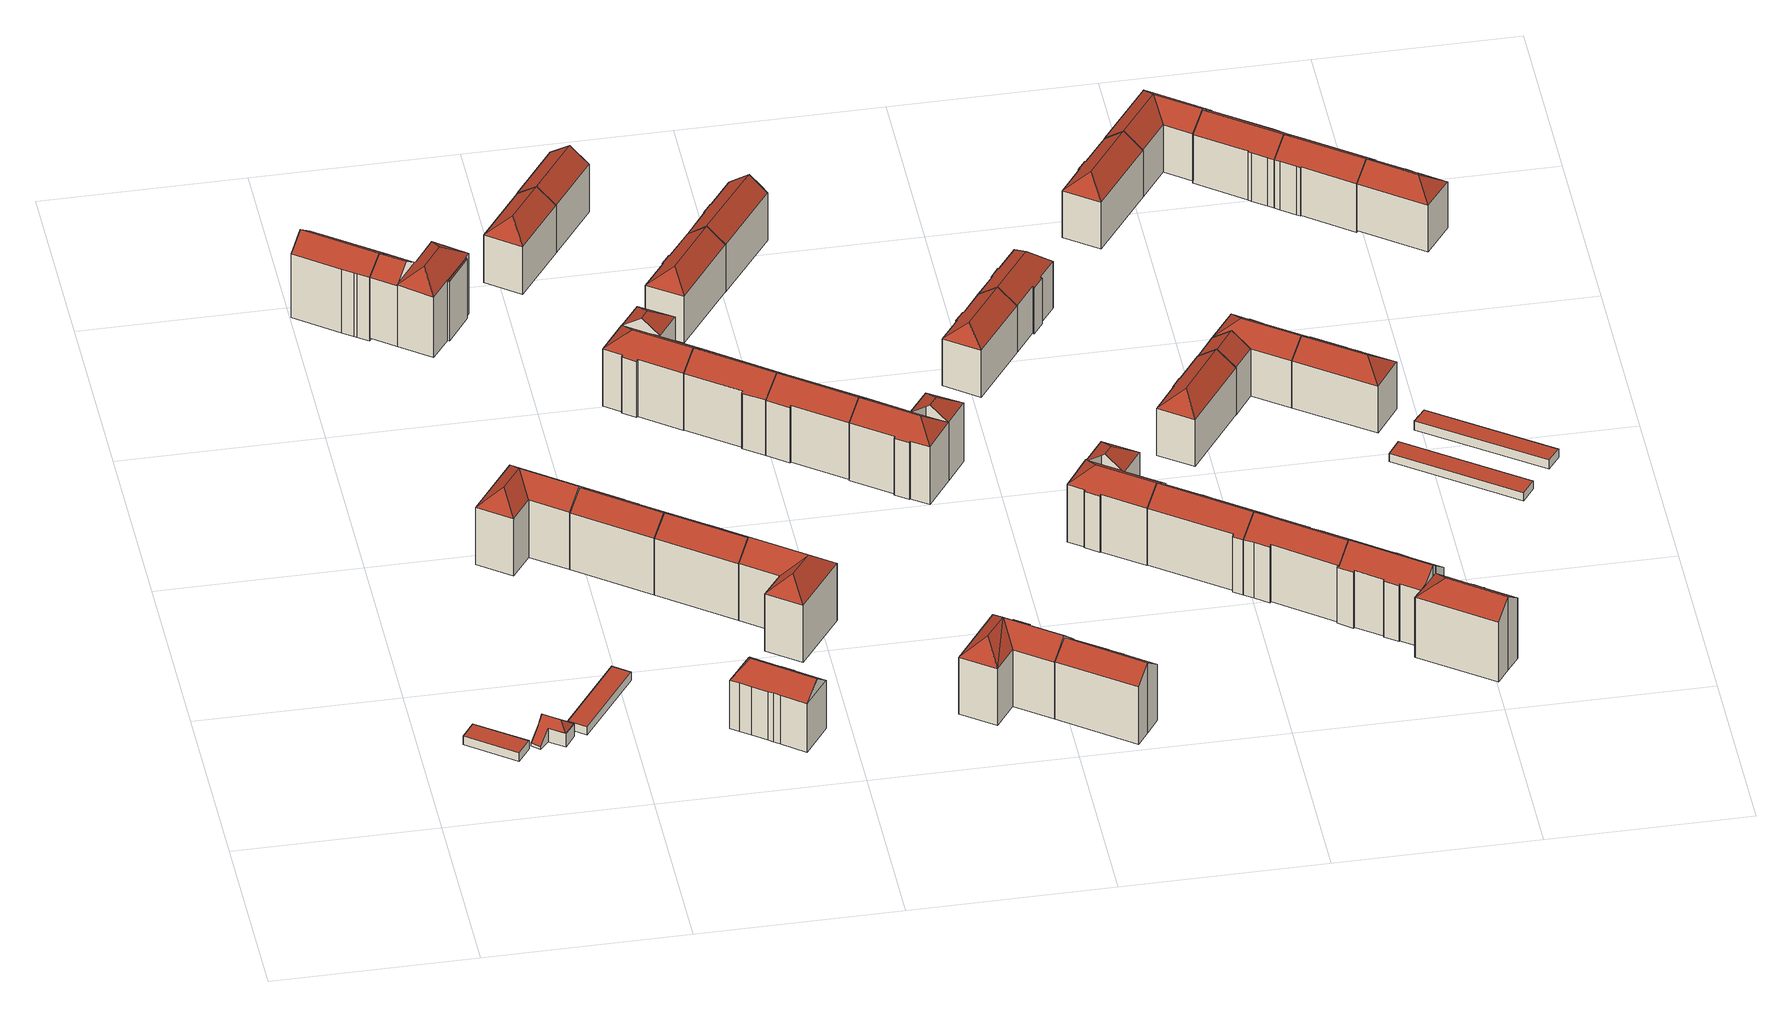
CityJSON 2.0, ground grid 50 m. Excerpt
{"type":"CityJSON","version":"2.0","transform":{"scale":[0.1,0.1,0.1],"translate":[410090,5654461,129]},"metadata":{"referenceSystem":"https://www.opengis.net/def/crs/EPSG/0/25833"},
"CityObjects":{
"building1":{"type":"Building","attributes":{"Dachtyp_tdc":"tdcPolyFlatRoof","Gemeindeschluessel":14612000,"Dachneigung":0,"QualitaetDacherkennung":73,"Geometrietyp2DReferenz":"3000","measuredHeight":2.51,"function":"31001_9998","roofType":"1000"},"geometry":[{"type":"Solid","lod":"2","boundaries":[[[[0,1,2,3]],[[1,4,5,2]],[[4,6,7,5]],[[6,0,3,7]],[[6,4,1,0]],[[3,2,5,7]]]],"semantics":{"surfaces":[{"type":"WallSurface"},{"type":"RoofSurface"},{"type":"GroundSurface"}],"values":[[0,0,0,0,1,2]]}}]},
"building2":{"type":"Building","attributes":{"Dachtyp_tdc":"tdcFreeFormRoof","Gemeindeschluessel":14612000,"Dachneigung":40.94,"QualitaetDacherkennung":50,"Geometrietyp2DReferenz":"3000","measuredHeight":5.82,"function":"31001_9998","roofType":"5000"},"geometry":[{"type":"Solid","lod":"2","boundaries":[[[[8,9,10,11]],[[9,12,13,10]],[[12,14,15,13]],[[14,16,17,15]],[[16,18,19,17]],[[18,20,21,19]],[[20,22,23,21]],[[22,24,25,23]],[[24,26,27,25]],[[26,8,11,27]],[[28,9,29,30]],[[26,24,22,20,31,30,29,8]],[[12,28,30,31,18,16,14]],[[9,8,29]],[[12,9,28]],[[20,18,31]],[[11,10,13,15,17,19,21,23,25,27]]]],"semantics":{"surfaces":[{"type":"WallSurface"},{"type":"RoofSurface"},{"type":"GroundSurface"}],"values":[[0,0,0,0,0,0,0,0,0,0,1,1,1,0,0,0,2]]}}]},
"building3":{"type":"Building","attributes":{"Dachtyp_tdc":"tdcPolyFlatRoof","Gemeindeschluessel":14612000,"Dachneigung":0,"QualitaetDacherkennung":65,"Geometrietyp2DReferenz":"3000","measuredHeight":2.37,"function":"31001_9998","roofType":"1000"},"geometry":[{"type":"Solid","lod":"2","boundaries":[[[[32,33,34,35]],[[33,36,37,34]],[[36,38,39,37]],[[38,32,35,39]],[[38,36,33,32]],[[35,34,37,39]]]],"semantics":{"surfaces":[{"type":"WallSurface"},{"type":"RoofSurface"},{"type":"GroundSurface"}],"values":[[0,0,0,0,1,2]]}}]},
"building4":{"type":"Building","attributes":{"Dachtyp_tdc":"tdcFreeFormRoof","Gemeindeschluessel":14612000,"Dachneigung":40.37,"QualitaetDacherkennung":37,"Geometrietyp2DReferenz":"3000","measuredHeight":20.9,"function":"31001_9998","roofType":"5000"},"geometry":[{"type":"Solid","lod":"2","boundaries":[[[[40,41,42,43]],[[41,44,45,42]],[[44,46,47,45]],[[46,48,49,47]],[[48,50,51,49]],[[50,40,43,51]],[[52,53,54,50,48]],[[52,48,46]],[[54,55,40,50]],[[53,52,46,44]],[[55,54,53,44,41]],[[55,41,40]],[[43,42,45,47,49,51]]]],"semantics":{"surfaces":[{"type":"WallSurface"},{"type":"RoofSurface"},{"type":"GroundSurface"}],"values":[[0,0,0,0,0,0,1,0,1,1,1,1,2]]}}]},
"building5":{"type":"Building","attributes":{"Dachtyp_tdc":"tdcGableRoof","Gemeindeschluessel":14612000,"Dachneigung":37.63,"QualitaetDacherkennung":67,"Geometrietyp2DReferenz":"3000","measuredHeight":22.29,"function":"31001_9998","roofType":"3100"},"geometry":[{"type":"Solid","lod":"2","boundaries":[[[[56,57,58,59]],[[57,60,61,58]],[[60,62,63,61]],[[62,64,65,63]],[[64,66,67,65]],[[66,68,69,67]],[[68,70,71,69]],[[70,72,73,71]],[[72,56,59,73]],[[68,66,64,62]],[[62,60,57,56,72,70,68]],[[59,58,61,63,65,67,69,71,73]]]],"semantics":{"surfaces":[{"type":"WallSurface"},{"type":"RoofSurface"},{"type":"GroundSurface"}],"values":[[0,0,0,0,0,0,0,0,0,1,1,2]]}}]},
"building6":{"type":"Building","attributes":{"Dachtyp_tdc":"tdcGableRoof","Gemeindeschluessel":14612000,"Dachneigung":37.87,"QualitaetDacherkennung":67,"Geometrietyp2DReferenz":"3000","measuredHeight":20.42,"function":"31001_9998","roofType":"3100"},"geometry":[{"type":"Solid","lod":"2","boundaries":[[[[74,75,76,77]],[[75,78,79,76]],[[78,80,81,79]],[[80,82,83,81]],[[82,84,85,83]],[[84,86,49,85]],[[86,87,88,49]],[[87,46,47,88]],[[46,89,90,47]],[[89,74,77,90]],[[87,86,84,82]],[[82,80,78,75,74,89,46,87]],[[77,76,79,81,83,85,49,88,47,90]]]],"semantics":{"surfaces":[{"type":"WallSurface"},{"type":"RoofSurface"},{"type":"GroundSurface"}],"values":[[0,0,0,0,0,0,0,0,0,0,1,1,2]]}}]},
"building7":{"type":"Building","attributes":{"Gemeindeschluessel":14612000,"Geometrietyp2DReferenz":"3000","function":"31001_9998","roofType":"9999"},"children":["building7-1","building7-2","building7-3"]},
"building7-1":{"type":"BuildingPart","attributes":{"Dachtyp_tdc":"tdcFreeFormRoof","Dachneigung":58.18,"QualitaetDacherkennung":22,"Geometrietyp2DReferenz":"3000","measuredHeight":17.75,"roofType":"5000"},"parents":["building7"],"geometry":[{"type":"MultiSurface","lod":"2","boundaries":[[[91,92,93,94]],[[92,95,96,93]],[[95,97,98,96]],[[99,97,95]],[[100,99,95,92]],[[100,92,91]],[[99,100,91,97]],[[94,93,96,98]]],"semantics":{"surfaces":[{"type":"WallSurface"},{"type":"RoofSurface"},{"type":"GroundSurface"}],"values":[0,0,0,1,1,1,1,2]}}]},
"building7-2":{"type":"BuildingPart","attributes":{"Dachtyp_tdc":"tdcGableRoof","Dachneigung":37.71,"QualitaetDacherkennung":64,"Geometrietyp2DReferenz":"3000","measuredHeight":21.42,"roofType":"3100"},"parents":["building7"],"geometry":[{"type":"MultiSurface","lod":"2","boundaries":[[[66,101,102,103]],[[104,70,105,106]],[[70,66,103,105]],[[66,70,68]],[[101,66,68,107,108]],[[70,104,109,107,68]],[[103,102,106,105]]],"semantics":{"surfaces":[{"type":"WallSurface"},{"type":"RoofSurface"},{"type":"GroundSurface"}],"values":[0,0,0,0,1,1,2]}}]},
"building7-3":{"type":"BuildingPart","attributes":{"Dachtyp_tdc":"tdcHipRoof","Dachneigung":37.71,"QualitaetDacherkennung":61,"Geometrietyp2DReferenz":"3000","measuredHeight":21.44,"roofType":"3200"},"parents":["building7"],"geometry":[{"type":"MultiSurface","lod":"2","boundaries":[[[110,111,94,112]],[[111,91,94]],[[113,114,115,98,97]],[[114,116,104,106,115]],[[117,118,119,102,101]],[[118,110,112,119]],[[116,114,120]],[[110,118,121]],[[114,113,111,110,121,120]],[[118,117,108,109,116,120,121]],[[112,94,98,115,106,102,119]]],"semantics":{"surfaces":[{"type":"WallSurface"},{"type":"RoofSurface"},{"type":"GroundSurface"}],"values":[0,0,0,0,0,0,1,1,1,1,2]}}]},
"building8":{"type":"Building","attributes":{"Dachtyp_tdc":"tdcFreeFormRoof","Gemeindeschluessel":14612000,"Dachneigung":38.05,"QualitaetDacherkennung":82,"Geometrietyp2DReferenz":"3000","measuredHeight":18,"function":"31001_9998","roofType":"5000"},"geometry":[{"type":"Solid","lod":"2","boundaries":[[[[122,123,124,125]],[[123,126,127,124]],[[126,128,129,127]],[[128,130,131,129]],[[130,132,133,131]],[[132,134,135,133]],[[134,136,137,135]],[[136,138,139,137]],[[138,140,141,139]],[[140,142,143,141]],[[142,144,145,143]],[[144,146,147,145]],[[146,122,125,147]],[[148,149,136,150]],[[123,122,151,148,150,134,132,130,128,126]],[[151,146,144,142,140,138,149,148]],[[138,136,149]],[[136,134,150]],[[122,146,151]],[[125,124,127,129,131,133,135,137,139,141,143,145,147]]]],"semantics":{"surfaces":[{"type":"WallSurface"},{"type":"RoofSurface"},{"type":"GroundSurface"}],"values":[[0,0,0,0,0,0,0,0,0,0,0,0,0,1,1,1,0,0,0,2]]}}]},
"building9":{"type":"Building","attributes":{"Dachtyp_tdc":"tdcGableRoof","Gemeindeschluessel":14612000,"Dachneigung":37.83,"QualitaetDacherkennung":66,"Geometrietyp2DReferenz":"3000","measuredHeight":20.47,"function":"31001_9998","roofType":"3100"},"geometry":[{"type":"Solid","lod":"2","boundaries":[[[[152,80,81,153]],[[80,154,155,81]],[[154,156,157,155]],[[156,158,159,157]],[[158,160,161,159]],[[160,162,163,161]],[[162,164,165,163]],[[164,166,167,165]],[[166,84,85,167]],[[84,152,153,85]],[[164,162,160,158,156,154,80,152]],[[152,84,166,164]],[[153,81,155,157,159,161,163,165,167,85]]]],"semantics":{"surfaces":[{"type":"WallSurface"},{"type":"RoofSurface"},{"type":"GroundSurface"}],"values":[[0,0,0,0,0,0,0,0,0,0,1,1,2]]}}]},
"building10":{"type":"Building","attributes":{"Dachtyp_tdc":"tdcFreeFormRoof","Gemeindeschluessel":14612000,"Dachneigung":40.35,"QualitaetDacherkennung":37,"Geometrietyp2DReferenz":"3000","measuredHeight":20.98,"function":"31001_9998","roofType":"5000"},"geometry":[{"type":"Solid","lod":"2","boundaries":[[[[168,169,170,171]],[[169,172,167,170]],[[172,162,163,167]],[[162,173,174,163]],[[173,175,176,174]],[[175,168,171,176]],[[177,178,179,175,173]],[[180,177,173,162]],[[180,162,172]],[[178,177,180,172,169]],[[179,178,169,168]],[[179,168,175]],[[171,170,167,163,174,176]]]],"semantics":{"surfaces":[{"type":"WallSurface"},{"type":"RoofSurface"},{"type":"GroundSurface"}],"values":[[0,0,0,0,0,0,1,1,0,1,1,1,2]]}}]},
"building11":{"type":"Building","attributes":{"Dachtyp_tdc":"tdcHipAndGableRoof","Gemeindeschluessel":14612000,"Dachneigung":36.83,"QualitaetDacherkennung":81,"Geometrietyp2DReferenz":"3000","measuredHeight":17.67,"function":"31001_9998","roofType":"5000"},"geometry":[{"type":"Solid","lod":"2","boundaries":[[[[181,182,183,184]],[[182,185,186,183]],[[185,187,188,186]],[[187,181,184,188]],[[185,182,189]],[[181,187,190]],[[182,181,190,189]],[[187,185,189,190]],[[184,183,186,188]]]],"semantics":{"surfaces":[{"type":"WallSurface"},{"type":"RoofSurface"},{"type":"GroundSurface"}],"values":[[0,0,0,0,1,0,1,1,2]]}}]},
"building12":{"type":"Building","attributes":{"Gemeindeschluessel":14612000,"Geometrietyp2DReferenz":"3000","function":"31001_9998","roofType":"9999"},"children":["building12-1","building12-2"]},
"building12-1":{"type":"BuildingPart","attributes":{"Dachtyp_tdc":"tdcHipAndGableRoof","Dachneigung":36.81,"QualitaetDacherkennung":64,"Geometrietyp2DReferenz":"3000","measuredHeight":20.54,"roofType":"5000"},"parents":["building12"],"geometry":[{"type":"MultiSurface","lod":"2","boundaries":[[[191,192,193,194]],[[192,195,196,193]],[[195,197,198,199,196]],[[195,192,200]],[[191,201,197,202]],[[192,191,202,200]],[[197,195,200,202]],[[194,193,196,199]]],"semantics":{"surfaces":[{"type":"WallSurface"},{"type":"RoofSurface"},{"type":"GroundSurface"}],"values":[0,0,0,1,0,1,1,2]}}]},
"building12-2":{"type":"BuildingPart","attributes":{"Dachtyp_tdc":"tdcHipAndGableRoof","Dachneigung":37.58,"QualitaetDacherkennung":65,"Geometrietyp2DReferenz":"3000","measuredHeight":20.61,"roofType":"5000"},"parents":["building12"],"geometry":[{"type":"MultiSurface","lod":"2","boundaries":[[[203,204,205,206]],[[204,207,208,205]],[[207,209,210,208]],[[209,211,212,210]],[[211,213,214,212]],[[213,215,216,214]],[[215,217,191,194,216]],[[198,218,219,199]],[[218,203,206,219]],[[217,215,220]],[[215,213,211,209,207,204,203,220]],[[203,218,198,201,217,220]],[[206,205,208,210,212,214,216,194,199,219]]],"semantics":{"surfaces":[{"type":"WallSurface"},{"type":"RoofSurface"},{"type":"GroundSurface"}],"values":[0,0,0,0,0,0,0,0,0,1,1,1,2]}}]},
"building13":{"type":"Building","attributes":{"Dachtyp_tdc":"tdcGableRoof","Gemeindeschluessel":14612000,"Dachneigung":37.14,"QualitaetDacherkennung":86,"Geometrietyp2DReferenz":"3000","measuredHeight":17.7,"function":"31001_9998","roofType":"3100"},"geometry":[{"type":"Solid","lod":"2","boundaries":[[[[221,222,223,188]],[[222,224,225,223]],[[224,181,184,225]],[[181,221,188,184]],[[224,222,226]],[[221,181,190]],[[222,221,190,226]],[[181,224,226,190]],[[188,223,225,184]]]],"semantics":{"surfaces":[{"type":"WallSurface"},{"type":"RoofSurface"},{"type":"GroundSurface"}],"values":[[0,0,0,0,0,0,1,1,2]]}}]},
"building14":{"type":"Building","attributes":{"Dachtyp_tdc":"tdcGableRoof","Gemeindeschluessel":14612000,"Dachneigung":37.55,"QualitaetDacherkennung":70,"Geometrietyp2DReferenz":"3000","measuredHeight":20.41,"function":"31001_9998","roofType":"3100"},"geometry":[{"type":"Solid","lod":"2","boundaries":[[[[227,228,218,229]],[[229,204,230,231,232,233,227]],[[234,235,236,237,238,239,240,241,242]],[[231,230,235,234]],[[230,204,236,235]],[[204,229,237,236]],[[229,218,238,237]],[[218,228,239,238]],[[228,227,240,239]],[[227,233,241,240]],[[233,232,242,241]],[[232,231,234,242]]]],"semantics":{"surfaces":[{"type":"RoofSurface"},{"type":"GroundSurface"},{"type":"WallSurface"}],"values":[[0,0,1,2,2,2,2,2,2,2,2,2]]}}]},
"building15":{"type":"Building","attributes":{"Dachtyp_tdc":"tdcHipAndGableRoof","Gemeindeschluessel":14612000,"Dachneigung":37.38,"QualitaetDacherkennung":82,"Geometrietyp2DReferenz":"3000","measuredHeight":17.36,"function":"31001_9998","roofType":"5000"},"geometry":[{"type":"Solid","lod":"2","boundaries":[[[[243,244,245,246]],[[244,247,248,245]],[[247,249,250,248]],[[249,251,252,250]],[[251,253,254,252]],[[253,255,256,254]],[[255,257,258,256]],[[257,259,260,258]],[[259,243,246,260]],[[255,253,261]],[[253,251,249,261]],[[249,247,244,243,259,257,255,261]],[[246,245,248,250,252,254,256,258,260]]]],"semantics":{"surfaces":[{"type":"WallSurface"},{"type":"RoofSurface"},{"type":"GroundSurface"}],"values":[[0,0,0,0,0,0,0,0,0,1,1,1,2]]}}]},
"building16":{"type":"Building","attributes":{"Dachtyp_tdc":"tdcFreeFormRoof","Gemeindeschluessel":14612000,"Dachneigung":41.15,"QualitaetDacherkennung":49,"Geometrietyp2DReferenz":"3000","measuredHeight":20.94,"function":"31001_9998","roofType":"5000"},"geometry":[{"type":"Solid","lod":"2","boundaries":[[[[262,263,264,265]],[[263,266,267,264]],[[266,268,269,267]],[[268,270,271,269]],[[270,272,273,271]],[[272,274,275,273]],[[274,276,277,275]],[[276,278,279,277]],[[278,280,281,279]],[[280,262,265,281]],[[282,280,278]],[[283,278,276]],[[278,283,282]],[[284,283,276,274]],[[284,274,272]],[[285,283,284,272,270]],[[286,287,288,285,270,268]],[[286,268,266]],[[287,286,266,263]],[[288,287,263,262]],[[282,283,285,288,262,280]],[[265,264,267,269,271,273,275,277,279,281]]]],"semantics":{"surfaces":[{"type":"WallSurface"},{"type":"RoofSurface"},{"type":"GroundSurface"}],"values":[[0,0,0,0,0,0,0,0,0,0,1,1,1,1,0,1,1,1,1,1,1,2]]}}]},
"building17":{"type":"Building","attributes":{"Dachtyp_tdc":"tdcGableRoof","Gemeindeschluessel":14612000,"Dachneigung":37.67,"QualitaetDacherkennung":70,"Geometrietyp2DReferenz":"3000","measuredHeight":20.42,"function":"31001_9998","roofType":"3100"},"geometry":[{"type":"Solid","lod":"2","boundaries":[[[[289,290,242,291]],[[290,233,241,242]],[[233,227,240,241]],[[227,228,239,240]],[[228,292,293,239]],[[292,294,295,293]],[[294,296,297,295]],[[296,298,299,297]],[[298,289,291,299]],[[294,292,228,227]],[[227,233,290,289,298,296,294]],[[291,242,241,240,239,293,295,297,299]]]],"semantics":{"surfaces":[{"type":"WallSurface"},{"type":"RoofSurface"},{"type":"GroundSurface"}],"values":[[0,0,0,0,0,0,0,0,0,1,1,2]]}}]},
"building18":{"type":"Building","attributes":{"Dachtyp_tdc":"tdcGableRoof","Gemeindeschluessel":14612000,"Dachneigung":37.91,"QualitaetDacherkennung":81,"Geometrietyp2DReferenz":"3000","measuredHeight":20.48,"function":"31001_9998","roofType":"3100"},"geometry":[{"type":"Solid","lod":"2","boundaries":[[[[300,301,273,302]],[[301,303,304,273]],[[303,305,306,304]],[[305,307,308,306]],[[307,309,310,308]],[[309,311,312,310]],[[311,313,314,312]],[[313,315,316,314]],[[315,317,275,316]],[[317,300,302,275]],[[313,311,309,307,305,303,301,300]],[[300,317,315,313]],[[302,273,304,306,308,310,312,314,316,275]]]],"semantics":{"surfaces":[{"type":"WallSurface"},{"type":"RoofSurface"},{"type":"GroundSurface"}],"values":[[0,0,0,0,0,0,0,0,0,0,1,1,2]]}}]},
"building19":{"type":"Building","attributes":{"Gemeindeschluessel":14612000,"Geometrietyp2DReferenz":"3000","function":"31001_9998","roofType":"9999"},"children":["building19-1","building19-2"]},
"building19-1":{"type":"BuildingPart","attributes":{"Dachtyp_tdc":"tdcHipAndGableRoof","Dachneigung":37.57,"QualitaetDacherkennung":67,"Geometrietyp2DReferenz":"3000","measuredHeight":20.62,"roofType":"5000"},"parents":["building19"],"geometry":[{"type":"MultiSurface","lod":"2","boundaries":[[[318,319,320,321]],[[319,296,322,320]],[[296,294,323,322]],[[294,292,324,323]],[[292,325,326,327,324]],[[328,329,330,331]],[[329,332,333,330]],[[332,334,335,333]],[[334,318,321,335]],[[329,328,336]],[[328,337,338,325,292,294,336]],[[294,296,319,318,334,332,329,336]],[[321,320,322,323,324,327,331,330,333,335]]],"semantics":{"surfaces":[{"type":"WallSurface"},{"type":"RoofSurface"},{"type":"GroundSurface"}],"values":[0,0,0,0,0,0,0,0,0,1,1,1,2]}}]},
"building19-2":{"type":"BuildingPart","attributes":{"Dachtyp_tdc":"tdcHipAndGableRoof","Dachneigung":37.26,"QualitaetDacherkennung":61,"Geometrietyp2DReferenz":"3000","measuredHeight":20.54,"roofType":"5000"},"parents":["building19"],"geometry":[{"type":"MultiSurface","lod":"2","boundaries":[[[326,339,340,327]],[[339,341,342,340]],[[341,343,328,331,342]],[[339,326,338,344,345]],[[343,341,345,344]],[[327,340,342,331]],[[341,339,345]]],"semantics":{"surfaces":[{"type":"WallSurface"},{"type":"RoofSurface"},{"type":"GroundSurface"}],"values":[0,0,0,1,1,2,1]}}]},
"building20":{"type":"Building","attributes":{"Dachtyp_tdc":"tdcGableRoof","Gemeindeschluessel":14612000,"Dachneigung":37.75,"QualitaetDacherkennung":85,"Geometrietyp2DReferenz":"3000","measuredHeight":17.6,"function":"31001_9998","roofType":"3100"},"geometry":[{"type":"Solid","lod":"2","boundaries":[[[[346,347,348,349]],[[347,350,351,348]],[[350,352,353,351]],[[352,354,355,353]],[[354,356,357,355]],[[356,358,359,357]],[[358,360,361,359]],[[360,362,363,361]],[[362,364,365,363]],[[364,247,366,365]],[[247,367,368,366]],[[367,346,349,368]],[[364,362,360,358,356]],[[356,354,352,350,347,346,367,247,364]],[[349,348,351,353,355,357,359,361,363,365,366,368]]]],"semantics":{"surfaces":[{"type":"WallSurface"},{"type":"RoofSurface"},{"type":"GroundSurface"}],"values":[[0,0,0,0,0,0,0,0,0,0,0,0,1,1,2]]}}]},
"building21":{"type":"Building","attributes":{"Gemeindeschluessel":14612000,"Geometrietyp2DReferenz":"3000","function":"31001_9998","roofType":"9999"},"children":["building21-1","building21-2"]},
"building21-1":{"type":"BuildingPart","attributes":{"Dachtyp_tdc":"tdcHipAndGableRoof","Dachneigung":36.98,"QualitaetDacherkennung":64,"Geometrietyp2DReferenz":"3000","measuredHeight":20.52,"roofType":"5000"},"parents":["building21"],"geometry":[{"type":"MultiSurface","lod":"2","boundaries":[[[369,370,371,372]],[[370,373,374,371]],[[373,375,376,374]],[[373,370,377]],[[370,369,378,379,377]],[[375,373,377,379,380]],[[372,371,374,376]]],"semantics":{"surfaces":[{"type":"WallSurface"},{"type":"RoofSurface"},{"type":"GroundSurface"}],"values":[0,0,0,1,1,1,2]}}]},
"building21-2":{"type":"BuildingPart","attributes":{"Dachtyp_tdc":"tdcHipAndGableRoof","Dachneigung":37.46,"QualitaetDacherkennung":65,"Geometrietyp2DReferenz":"3000","measuredHeight":20.56,"roofType":"5000"},"parents":["building21"],"geometry":[{"type":"MultiSurface","lod":"2","boundaries":[[[381,382,383,384]],[[382,385,386,383]],[[385,387,388,386]],[[387,389,390,388]],[[389,391,392,390]],[[393,394,395,376,375]],[[391,396,397,392]],[[396,398,369,372,397]],[[394,381,384,395]],[[398,396,399]],[[396,391,389,387,385,382,381,399]],[[381,394,393,380,378,398,399]],[[384,383,386,388,390,392,397,372,376,395]]],"semantics":{"surfaces":[{"type":"WallSurface"},{"type":"RoofSurface"},{"type":"GroundSurface"}],"values":[0,0,0,0,0,0,0,0,0,1,1,1,2]}}]},
"building22":{"type":"Building","attributes":{"Dachtyp_tdc":"tdcHipAndGableRoof","Gemeindeschluessel":14612000,"Dachneigung":37.57,"QualitaetDacherkennung":80,"Geometrietyp2DReferenz":"3000","measuredHeight":17.49,"function":"31001_9998","roofType":"5000"},"geometry":[{"type":"Solid","lod":"2","boundaries":[[[[400,401,402,403]],[[401,404,405,402]],[[404,406,407,405]],[[406,408,409,407]],[[408,410,411,409]],[[410,412,413,411]],[[412,414,415,413]],[[414,416,417,415]],[[416,418,419,417]],[[418,400,403,419]],[[414,412,420]],[[412,410,408,406,420]],[[406,404,401,400,418,416,414,420]],[[403,402,405,407,409,411,413,415,417,419]]]],"semantics":{"surfaces":[{"type":"WallSurface"},{"type":"RoofSurface"},{"type":"GroundSurface"}],"values":[[0,0,0,0,0,0,0,0,0,0,1,1,1,2]]}}]},
"building23":{"type":"Building","attributes":{"Dachtyp_tdc":"tdcGableRoof","Gemeindeschluessel":14612000,"Dachneigung":37.75,"QualitaetDacherkennung":70,"Geometrietyp2DReferenz":"3000","measuredHeight":20.46,"function":"31001_9998","roofType":"3100"},"geometry":[{"type":"Solid","lod":"2","boundaries":[[[[421,382,422,423]],[[382,381,424,422]],[[381,425,426,424]],[[425,427,428,426]],[[427,429,430,428]],[[429,431,432,430]],[[431,433,434,432]],[[433,435,436,434]],[[435,437,438,436]],[[437,439,440,438]],[[439,441,442,440]],[[441,443,444,442]],[[443,421,423,444]],[[439,437,435,433,431,429,427,425,381]],[[381,382,421,443,441,439]],[[423,422,424,426,428,430,432,434,436,438,440,442,444]]]],"semantics":{"surfaces":[{"type":"WallSurface"},{"type":"RoofSurface"},{"type":"GroundSurface"}],"values":[[0,0,0,0,0,0,0,0,0,0,0,0,0,1,1,2]]}}]},
"building24":{"type":"Building","attributes":{"Dachtyp_tdc":"tdcHipAndGableRoof","Gemeindeschluessel":14612000,"Dachneigung":37.31,"QualitaetDacherkennung":77,"Geometrietyp2DReferenz":"3000","measuredHeight":17.5,"function":"31001_9998","roofType":"5000"},"geometry":[{"type":"Solid","lod":"2","boundaries":[[[[445,446,447,448]],[[446,410,411,447]],[[410,408,409,411]],[[408,406,407,409]],[[406,404,405,407]],[[404,449,450,405]],[[449,451,452,450]],[[451,453,454,452]],[[453,455,456,454]],[[455,457,458,456]],[[457,459,460,458]],[[459,461,462,460]],[[461,463,464,462]],[[463,445,448,464]],[[459,457,465]],[[457,455,453,451,449,404,406,465]],[[406,408,410,446,445,463,461,459,465]],[[448,447,411,409,407,405,450,452,454,456,458,460,462,464]]]],"semantics":{"surfaces":[{"type":"WallSurface"},{"type":"RoofSurface"},{"type":"GroundSurface"}],"values":[[0,0,0,0,0,0,0,0,0,0,0,0,0,0,1,1,1,2]]}}]},
"building25":{"type":"Building","attributes":{"Dachtyp_tdc":"tdcGableRoof","Gemeindeschluessel":14612000,"Dachneigung":37.88,"QualitaetDacherkennung":78,"Geometrietyp2DReferenz":"3000","measuredHeight":20.46,"function":"31001_9998","roofType":"3100"},"geometry":[{"type":"Solid","lod":"2","boundaries":[[[[466,467,468,469]],[[467,470,471,468]],[[470,472,473,471]],[[472,474,475,473]],[[474,476,477,475]],[[476,478,479,477]],[[478,480,481,479]],[[480,482,483,481]],[[482,484,485,483]],[[484,486,487,485]],[[486,441,442,487]],[[441,439,440,442]],[[439,437,438,440]],[[437,488,489,438]],[[488,466,469,489]],[[439,441,486,484,482,480,478,476]],[[476,474,472,470,467,466,488,437,439]],[[469,468,471,473,475,477,479,481,483,485,487,442,440,438,489]]]],"semantics":{"surfaces":[{"type":"WallSurface"},{"type":"RoofSurface"},{"type":"GroundSurface"}],"values":[[0,0,0,0,0,0,0,0,0,0,0,0,0,0,0,1,1,2]]}}]},
"building26":{"type":"Building","attributes":{"Dachtyp_tdc":"tdcHipAndGableRoof","Gemeindeschluessel":14612000,"Dachneigung":37.26,"QualitaetDacherkennung":82,"Geometrietyp2DReferenz":"3000","measuredHeight":17.44,"function":"31001_9998","roofType":"5000"},"geometry":[{"type":"Solid","lod":"2","boundaries":[[[[490,491,492,493]],[[491,494,495,492]],[[494,496,497,495]],[[496,498,499,497]],[[498,500,501,499]],[[500,502,503,501]],[[502,504,505,503]],[[504,506,507,505]],[[506,490,493,507]],[[502,500,508]],[[500,498,496,508]],[[496,494,491,490,506,504,502,508]],[[493,492,495,497,499,501,503,505,507]]]],"semantics":{"surfaces":[{"type":"WallSurface"},{"type":"RoofSurface"},{"type":"GroundSurface"}],"values":[[0,0,0,0,0,0,0,0,0,1,1,1,2]]}}]},
"building27":{"type":"Building","attributes":{"Dachtyp_tdc":"tdcGableRoof","Gemeindeschluessel":14612000,"Dachneigung":38.01,"QualitaetDacherkennung":74,"Geometrietyp2DReferenz":"3000","measuredHeight":20.56,"function":"31001_9998","roofType":"3100"},"geometry":[{"type":"Solid","lod":"2","boundaries":[[[[509,510,511,512]],[[510,513,514,511]],[[513,515,516,514]],[[515,517,518,516]],[[510,509,519,520,521,522,523,524,525,526,527,528,474,529]],[[529,478,480,530,531,532,533,534,535,517,515,513,510]],[[518,536,537,538,539,540,541,542,543,544,545,546,547,548,549,550,551,552,553,554,555,512,511,514,516]],[[520,519,555,554]],[[519,509,512,555]],[[517,535,536,518]],[[535,534,537,536]],[[534,533,538,537]],[[533,532,539,538]],[[532,531,540,539]],[[531,530,541,540]],[[530,480,542,541]],[[480,478,543,542]],[[478,529,544,543]],[[529,474,545,544]],[[474,528,546,545]],[[528,527,547,546]],[[527,526,548,547]],[[526,525,549,548]],[[525,524,550,549]],[[524,523,551,550]],[[523,522,552,551]],[[522,521,553,552]],[[521,520,554,553]]]],"semantics":{"surfaces":[{"type":"WallSurface"},{"type":"RoofSurface"},{"type":"GroundSurface"}],"values":[[0,0,0,0,1,1,2,0,0,0,0,0,0,0,0,0,0,0,0,0,0,0,0,0,0,0,0,0]]}}]},
"building28":{"type":"Building","attributes":{"Dachtyp_tdc":"tdcHipAndGableRoof","Gemeindeschluessel":14612000,"Dachneigung":37.75,"QualitaetDacherkennung":78,"Geometrietyp2DReferenz":"3000","measuredHeight":21.45,"function":"31001_9998","roofType":"5000"},"geometry":[{"type":"Solid","lod":"2","boundaries":[[[[556,557,558,559]],[[557,560,561,558]],[[560,562,563,561]],[[562,564,565,563]],[[564,566,567,565]],[[566,568,569,567]],[[568,570,571,569]],[[570,572,573,571]],[[572,574,575,573]],[[574,576,577,575]],[[576,578,579,577]],[[578,580,581,579]],[[580,582,583,581]],[[582,584,585,583]],[[584,586,587,585]],[[586,588,589,587]],[[588,556,559,589]],[[584,582,580,578,576,590]],[[576,574,572,590]],[[572,570,568,566,564,562,560,557,556,588,586,584,590]],[[559,558,561,563,565,567,569,571,573,575,577,579,581,583,585,587,589]]]],"semantics":{"surfaces":[{"type":"WallSurface"},{"type":"RoofSurface"},{"type":"GroundSurface"}],"values":[[0,0,0,0,0,0,0,0,0,0,0,0,0,0,0,0,0,1,1,1,2]]}}]},
"building29":{"type":"Building","attributes":{"Dachtyp_tdc":"tdcHipAndGableRoof","Gemeindeschluessel":14612000,"Dachneigung":38.06,"QualitaetDacherkennung":81,"Geometrietyp2DReferenz":"3000","measuredHeight":17.48,"function":"31001_9998","roofType":"5000"},"geometry":[{"type":"Solid","lod":"2","boundaries":[[[[591,592,593,594]],[[592,595,596,593]],[[595,597,598,596]],[[597,599,600,598]],[[599,601,602,600]],[[601,603,604,602]],[[603,605,606,604]],[[605,607,608,606]],[[607,591,594,608]],[[603,601,609]],[[601,599,597,609]],[[597,595,592,591,607,605,603,609]],[[594,593,596,598,600,602,604,606,608]]]],"semantics":{"surfaces":[{"type":"WallSurface"},{"type":"RoofSurface"},{"type":"GroundSurface"}],"values":[[0,0,0,0,0,0,0,0,0,1,1,1,2]]}}]},
"building30":{"type":"Building","attributes":{"Gemeindeschluessel":14612000,"Geometrietyp2DReferenz":"3000","function":"31001_9998","roofType":"9999"},"children":["building30-1","building30-2"]},
"building30-1":{"type":"BuildingPart","attributes":{"Dachtyp_tdc":"tdcHipAndGableRoof","Dachneigung":37.56,"QualitaetDacherkennung":65,"Geometrietyp2DReferenz":"3000","measuredHeight":17.47,"roofType":"5000"},"parents":["building30"],"geometry":[{"type":"MultiSurface","lod":"2","boundaries":[[[610,611,612,613]],[[611,614,615,612]],[[614,616,617,615]],[[616,618,619,617]],[[618,620,621,619]],[[622,623,624,625]],[[623,626,627,624]],[[626,628,629,627]],[[628,610,613,629]],[[623,622,630]],[[622,620,618,616,630]],[[616,614,611,610,628,626,623,630]],[[613,612,615,617,619,621,625,624,627,629]]],"semantics":{"surfaces":[{"type":"WallSurface"},{"type":"RoofSurface"},{"type":"GroundSurface"}],"values":[0,0,0,0,0,0,0,0,0,1,1,1,2]}}]},
"building30-2":{"type":"BuildingPart","attributes":{"Dachtyp_tdc":"tdcGableRoof","Dachneigung":37.13,"QualitaetDacherkennung":80,"Geometrietyp2DReferenz":"3000","measuredHeight":17.5,"roofType":"3100"},"parents":["building30"],"geometry":[{"type":"MultiSurface","lod":"2","boundaries":[[[631,632,633,621,620]],[[632,634,635,633]],[[634,622,625,635]],[[634,632,636]],[[631,622,637]],[[632,631,637,636]],[[622,634,636,637]],[[621,633,635,625]]],"semantics":{"surfaces":[{"type":"WallSurface"},{"type":"RoofSurface"},{"type":"GroundSurface"}],"values":[0,0,0,0,0,1,1,2]}}]},
"building31":{"type":"Building","attributes":{"Dachtyp_tdc":"tdcHipAndGableRoof","Gemeindeschluessel":14612000,"Dachneigung":37.69,"QualitaetDacherkennung":73,"Geometrietyp2DReferenz":"3000","measuredHeight":17.57,"function":"31001_9998","roofType":"5000"},"geometry":[{"type":"Solid","lod":"2","boundaries":[[[[638,639,640,615]],[[639,641,642,640]],[[641,643,644,642]],[[643,645,646,644]],[[645,647,648,646]],[[647,649,650,648]],[[649,618,619,650]],[[618,651,617,619]],[[651,638,615,617]],[[649,647,652]],[[647,645,643,641,639,638,651,652]],[[651,618,649,652]],[[615,640,642,644,646,648,650,619,617]]]],"semantics":{"surfaces":[{"type":"WallSurface"},{"type":"RoofSurface"},{"type":"GroundSurface"}],"values":[[0,0,0,0,0,0,0,0,0,1,1,1,2]]}}]},
"building32":{"type":"Building","attributes":{"Dachtyp_tdc":"tdcFreeFormRoof","Gemeindeschluessel":14612000,"Dachneigung":37.09,"QualitaetDacherkennung":79,"Geometrietyp2DReferenz":"3000","measuredHeight":17.48,"function":"31001_9998","roofType":"5000"},"geometry":[{"type":"Solid","lod":"2","boundaries":[[[[653,654,655,596]],[[654,656,657,655]],[[656,658,659,657]],[[658,660,661,659]],[[660,662,600,661]],[[662,653,596,600]],[[663,597,662,660]],[[664,663,660,658]],[[664,658,656]],[[663,664,656,654]],[[597,663,654,653]],[[597,653,662]],[[596,655,657,659,661,600]]]],"semantics":{"surfaces":[{"type":"WallSurface"},{"type":"RoofSurface"},{"type":"GroundSurface"}],"values":[[0,0,0,0,0,0,1,1,0,1,1,0,2]]}}]},
"building33":{"type":"Building","attributes":{"Dachtyp_tdc":"tdcPolyFlatRoof","Gemeindeschluessel":14612000,"Dachneigung":0,"QualitaetDacherkennung":51,"Geometrietyp2DReferenz":"3000","measuredHeight":2.45,"function":"31001_2463","roofType":"1000"},"geometry":[{"type":"Solid","lod":"2","boundaries":[[[[665,666,667,668]],[[666,669,670,667]],[[669,671,672,670]],[[671,665,668,672]],[[671,669,666,665]],[[668,667,670,672]]]],"semantics":{"surfaces":[{"type":"WallSurface"},{"type":"RoofSurface"},{"type":"GroundSurface"}],"values":[[0,0,0,0,1,2]]}}]},
"building34":{"type":"Building","attributes":{"Dachtyp_tdc":"tdcFreeFormRoof","Gemeindeschluessel":14612000,"Dachneigung":37.57,"QualitaetDacherkennung":72,"Geometrietyp2DReferenz":"3000","measuredHeight":18.08,"function":"31001_9998","roofType":"5000"},"geometry":[{"type":"Solid","lod":"2","boundaries":[[[[673,674,675,676]],[[674,677,678,675]],[[677,679,680,678]],[[679,681,682,680]],[[681,683,684,682]],[[683,685,686,684]],[[685,687,688,686]],[[687,689,690,688]],[[691,679,677,674,673,692]],[[683,681,691,692,693,689,687,685]],[[673,693,692]],[[681,679,691]],[[690,694,676,675,678,680,682,684,686,688]],[[689,693,694,690]],[[693,673,676,694]]]],"semantics":{"surfaces":[{"type":"WallSurface"},{"type":"RoofSurface"},{"type":"GroundSurface"}],"values":[[0,0,0,0,0,0,0,0,1,1,0,0,2,0,0]]}}]},
"building35":{"type":"Building","attributes":{"Dachtyp_tdc":"tdcPolyFlatRoof","Gemeindeschluessel":14612000,"Dachneigung":2.94,"QualitaetDacherkennung":59,"Geometrietyp2DReferenz":"3000","measuredHeight":2.65,"function":"31001_2463","roofType":"2100"},"geometry":[{"type":"Solid","lod":"2","boundaries":[[[[695,696,697,698]],[[696,699,700,697]],[[699,701,702,700]],[[701,695,698,702]],[[701,699,696,695]],[[698,697,700,702]]]],"semantics":{"surfaces":[{"type":"WallSurface"},{"type":"RoofSurface"},{"type":"GroundSurface"}],"values":[[0,0,0,0,1,2]]}}]},
"building36":{"type":"Building","attributes":{"Dachtyp_tdc":"tdcGableRoof","Gemeindeschluessel":14612000,"Dachneigung":37.6,"QualitaetDacherkennung":72,"Geometrietyp2DReferenz":"3000","measuredHeight":18.08,"function":"31001_9998","roofType":"3100"},"geometry":[{"type":"Solid","lod":"2","boundaries":[[[[703,704,705,706]],[[704,707,708,705]],[[707,709,710,708]],[[709,711,712,710]],[[711,713,714,712]],[[713,715,716,714]],[[715,717,718,716]],[[717,681,682,718]],[[681,691,719,682]],[[691,679,680,719]],[[679,720,721,680]],[[720,703,706,721]],[[691,681,717,715,713,711,709,707]],[[707,704,703,720,679,691]],[[706,705,708,710,712,714,716,718,682,719,680,721]]]],"semantics":{"surfaces":[{"type":"WallSurface"},{"type":"RoofSurface"},{"type":"GroundSurface"}],"values":[[0,0,0,0,0,0,0,0,0,0,0,0,1,1,2]]}}]},
"building37":{"type":"Building","attributes":{"Dachtyp_tdc":"tdcHipAndGableRoof","Gemeindeschluessel":14612000,"Dachneigung":37.78,"QualitaetDacherkennung":72,"Geometrietyp2DReferenz":"3000","measuredHeight":17.45,"function":"31001_9998","roofType":"5000"},"geometry":[{"type":"Solid","lod":"2","boundaries":[[[[722,723,724,725]],[[723,726,727,724]],[[726,728,729,727]],[[728,730,731,729]],[[730,732,733,731]],[[732,734,735,733]],[[734,709,736,735]],[[709,707,737,736]],[[707,722,725,737]],[[734,732,738]],[[732,730,728,726,723,722,707,738]],[[707,709,734,738]],[[725,724,727,729,731,733,735,736,737]]]],"semantics":{"surfaces":[{"type":"WallSurface"},{"type":"RoofSurface"},{"type":"GroundSurface"}],"values":[[0,0,0,0,0,0,0,0,0,1,1,1,2]]}}]}
},
"vertices":[
[100,275,50],[130,316,50],[130,316,25],[100,275,25],[247,230,50],[247,230,25],[216,188,50],[216,188,25],
[359,262,60],[333,227,61],[333,227,22],[359,262,22],[296,253,62],[296,253,22],[274,228,29],[274,228,22],[254,245,31],[254,245,22],[275,269,61],[275,269,22],[301,303,60],[301,303,22],[311,318,45],[311,318,22],[345,294,45],[345,294,22],[334,279,60],[334,279,22],[332,227,62],[358,260,61],[327,255,81],[287,285,81],
[349,291,47],[486,477,47],[486,477,23],[349,291,23],[527,447,47],[527,447,23],[389,261,47],[389,261,23],
[330,886,188],[251,945,188],[251,945,21],[330,886,21],[358,1089,188],[358,1089,21],[522,967,188],[522,967,21],[462,887,188],[462,887,21],[377,950,188],[377,950,21],[492,927,230],[369,1019,230],[367,1018,230],[320,955,230],
[132,1865,191],[107,1883,191],[107,1883,5],[132,1865,5],[2,1961,191],[2,1961,5],[31,2001,228],[31,2001,5],[61,2041,190],[61,2041,5],[224,1920,190],[224,1920,5],[195,1880,228],[195,1880,5],[165,1841,191],[165,1841,5],[139,1860,191],[139,1860,5],
[598,915,185],[626,894,185],[626,894,21],[598,915,21],[623,891,188],[623,891,21],[696,837,188],[696,837,21],[667,798,226],[667,798,21],[637,757,186],[637,757,21],[462,887,186],[492,928,226],[492,928,21],[595,912,188],[595,912,21],
[397,1876,187],[401,1873,187],[401,1873,14],[397,1876,14],[345,1797,187],[345,1797,14],[341,1800,187],[341,1800,14],[344,1800,192],[398,1873,192],
[281,1878,190],[281,1878,14],[224,1920,14],[222,1799,191],[165,1841,14],[222,1799,14],[251,1839,228],[277,1874,194],[224,1802,194],
[407,1890,190],[397,1876,190],[407,1890,14],[341,1800,190],[298,1742,190],[298,1742,14],[222,1799,194],[281,1878,194],[330,1946,194],[330,1946,14],[288,1812,229],[337,1878,229],
[878,102,167],[823,144,168],[823,144,26],[878,102,26],[809,155,168],[809,155,26],[797,164,167],[797,164,26],[763,189,167],[763,189,26],[738,208,167],[738,208,26],[717,223,167],[717,223,26],[776,302,165],[776,302,26],[842,252,168],[842,252,26],[844,255,165],[844,255,26],[872,234,165],[872,234,26],[870,232,168],[870,232,26],[937,182,167],[937,182,26],[771,245,206],[778,300,168],[718,223,168],[908,142,206],
[668,798,226],[668,798,21],[770,783,188],[770,783,21],[772,785,186],[772,785,21],[800,764,186],[800,764,21],[798,762,188],[798,762,21],[871,708,188],[871,708,21],[842,669,226],[842,669,21],[812,627,186],[812,627,21],
[851,503,188],[897,564,188],[897,564,21],[851,503,21],[812,627,188],[1036,586,188],[1036,586,21],[931,444,188],[931,444,21],[966,575,231],[966,575,230],[920,513,230],[842,667,231],
[647,2076,157],[542,1935,157],[542,1935,18],[647,2076,18],[462,1995,157],[462,1995,18],[566,2136,157],[566,2136,18],[532,2006,195],[606,2106,195],
[708,1563,187],[756,1628,187],[756,1628,20],[708,1563,20],[835,1570,189],[835,1570,20],[787,1505,189],[787,1505,188],[787,1505,20],[767,1558,225],[761,1524,188],[749,1533,225],
[846,1400,226],[816,1359,187],[816,1359,20],[846,1400,20],[721,1430,187],[721,1430,20],[718,1426,183],[718,1426,20],[687,1449,184],[687,1449,20],[689,1453,187],[689,1453,20],[648,1483,187],[648,1483,20],[708,1563,188],[876,1440,188],[876,1440,20],[719,1493,226],
[566,2136,158],[669,2275,158],[669,2275,18],[750,2215,157],[750,2215,18],[710,2245,195],
[1019,1273,226],[1048,1311,188],[847,1400,226],[938,1269,187],[936,1265,183],[985,1229,184],[988,1233,187],[936,1265,22],[938,1269,22],[816,1359,22],[847,1400,22],[876,1440,22],[1048,1311,22],[1019,1273,22],[988,1233,22],[985,1229,22],
[871,1852,149],[873,1850,151],[873,1850,16],[871,1852,16],[928,1923,151],[928,1923,16],[968,1893,190],[968,1893,16],[1007,1864,153],[1007,1864,16],[877,1689,152],[877,1689,16],[797,1748,151],[797,1748,16],[853,1823,151],[853,1823,16],[850,1825,149],[850,1825,16],[867,1757,190],
[1357,335,185],[1397,305,185],[1397,305,20],[1357,335,20],[1400,309,185],[1400,309,20],[1435,283,185],[1435,283,20],[1432,280,185],[1432,280,20],[1524,211,185],[1524,211,20],[1465,131,185],[1465,131,20],[1378,195,185],[1378,195,20],[1331,131,185],[1331,131,20],[1250,190,185],[1250,190,20],[1320,201,229],[1368,265,229],[1495,171,229],[1367,269,226],[1404,278,204],[1402,275,204],[1367,270,226],
[1036,1192,183],[985,1229,183],[1036,1192,22],[1218,1186,189],[1218,1186,22],[1189,1147,226],[1189,1147,22],[1159,1106,187],[1159,1106,22],[1038,1195,187],[1038,1195,22],
[1494,170,224],[1524,211,184],[1494,170,20],[1597,158,184],[1597,158,20],[1599,161,181],[1599,161,20],[1629,139,181],[1629,139,20],[1626,136,184],[1626,136,20],[1698,83,184],[1698,83,20],[1668,41,224],[1668,41,20],[1639,2,187],[1639,2,20],[1465,131,187],
[1252,1033,184],[1254,1036,187],[1254,1036,19],[1252,1033,19],[1159,1106,19],[1189,1147,19],[1218,1186,19],[1306,1121,189],[1306,1121,187],[1306,1121,19],[1385,1063,189],[1327,983,187],[1327,983,19],[1385,1063,19],[1286,1012,187],[1286,1012,19],[1284,1010,184],[1284,1010,19],[1318,1052,226],[1358,1082,189],[1308,1119,189],
[1354,1186,187],[1354,1186,19],[1433,1128,190],[1433,1128,19],[1385,1063,190],[1347,1091,225],[1366,1117,225],
[980,1999,148],[1000,2026,148],[1000,2026,14],[980,1999,14],[1002,2024,151],[1002,2024,14],[1055,2095,151],[1055,2095,14],[1058,2099,151],[1058,2099,14],[1099,2069,190],[1099,2069,14],[1124,2051,166],[1124,2051,14],[1138,2040,152],[1138,2040,14],[1007,1864,152],[1007,1864,14],[968,1894,190],[968,1894,14],[928,1923,14],[982,1997,151],[982,1997,14],
[1672,867,186],[1721,934,186],[1721,934,18],[1672,867,18],[1801,875,187],[1801,875,18],[1752,808,187],[1752,808,18],[1731,862,224],[1676,863,190],[1712,837,224],[1748,811,190],
[1810,707,224],[1780,666,185],[1780,666,18],[1810,707,18],[1684,737,185],[1684,737,18],[1682,734,182],[1682,734,18],[1649,759,182],[1649,759,18],[1651,761,185],[1651,761,18],[1752,808,190],[1838,745,190],[1838,745,18],[1614,788,185],[1614,788,18],[1672,867,190],[1684,800,224],
[1502,1523,145],[1505,1521,148],[1505,1521,11],[1502,1523,11],[1550,1582,148],[1550,1582,11],[1590,1552,186],[1590,1552,11],[1592,1550,184],[1592,1550,11],[1630,1522,148],[1630,1522,11],[1518,1370,148],[1518,1370,11],[1437,1430,148],[1437,1430,11],[1484,1493,148],[1484,1493,11],[1481,1496,145],[1481,1496,11],[1501,1432,186],
[1959,535,185],[1780,666,20],[1959,535,20],[1810,707,20],[1838,745,188],[1838,745,20],[1913,690,188],[1913,690,20],[1916,694,184],[1916,694,20],[1944,673,184],[1944,673,20],[1941,669,188],[1941,669,20],[2017,613,188],[2017,613,20],[2039,597,188],[2039,597,20],[2011,559,224],[2011,559,20],[1978,514,181],[1978,514,20],[1956,530,181],[1956,530,20],
[1682,1585,144],[1679,1588,148],[1679,1588,11],[1682,1585,11],[1594,1642,148],[1594,1642,11],[1591,1644,145],[1591,1644,11],[1612,1672,145],[1612,1672,11],[1615,1670,148],[1615,1670,11],[1662,1732,148],[1662,1732,11],[1742,1673,148],[1742,1673,11],[1703,1620,148],[1703,1620,11],[1707,1618,144],[1707,1618,11],[1679,1672,186],
[2138,526,187],[2139,528,184],[2139,528,20],[2138,526,20],[2168,508,184],[2168,508,20],[2166,505,187],[2166,505,20],[2236,455,186],[2236,455,20],[2207,414,224],[2207,414,20],[2178,373,185],[2178,373,20],[2175,375,185],[2175,375,20],[2037,479,186],[2037,479,20],[2034,474,182],[2034,474,20],[2001,499,182],[2001,499,20],[2061,581,187],[2061,581,20],
[1951,1189,144],[1953,1187,147],[1953,1187,10],[1951,1189,10],[2007,1261,147],[2007,1261,10],[2047,1231,185],[2047,1231,10],[2087,1202,146],[2087,1202,10],[1959,1025,146],[1959,1025,10],[1878,1083,147],[1878,1083,10],[1933,1159,147],[1933,1159,10],[1930,1160,144],[1930,1160,10],[1950,1097,185],
[2389,292,217],[2383,284,225],[2383,284,19],[2389,292,19],[2353,244,185],[2353,244,19],[2351,245,185],[2351,245,19],[2304,280,185],[2304,280,19],[2391,290,218],[2415,322,186],[2341,377,186],[2343,380,183],[2340,383,183],[2341,385,181],[2319,402,181],[2317,400,183],[2313,402,183],[2311,399,186],[2208,414,225],[2173,372,182],[2207,346,182],[2210,349,185],[2271,304,185],[2270,301,183],[2302,277,182],[2302,277,19],[2270,301,19],[2271,304,19],[2210,349,19],[2207,346,19],[2173,372,19],[2175,375,19],[2178,373,19],[2208,414,19],[2236,455,19],[2311,399,19],[2313,402,19],[2317,400,19],[2319,402,19],[2341,385,19],[2340,383,19],[2343,380,19],[2341,377,19],[2415,322,19],[2391,290,19],
[2465,242,192],[2470,239,192],[2470,239,20],[2465,242,20],[2471,241,190],[2471,241,20],[2493,225,190],[2493,225,20],[2492,223,192],[2492,223,20],[2495,220,192],[2495,220,20],[2491,216,196],[2491,216,20],[2560,165,196],[2560,165,20],[2531,125,234],[2531,125,20],[2501,84,195],[2501,84,20],[2329,211,195],[2329,211,20],[2327,213,193],[2327,213,20],[2351,245,193],[2351,245,20],[2353,244,195],[2353,244,20],[2389,292,196],[2389,292,20],[2391,290,196],[2391,290,20],[2462,238,196],[2462,238,20],[2401,222,234],
[1883,2037,143],[1886,2035,146],[1886,2035,10],[1883,2037,10],[1943,2111,146],[1943,2111,10],[1983,2081,185],[1983,2081,10],[2023,2051,146],[2023,2051,10],[1892,1874,146],[1892,1874,10],[1811,1934,146],[1811,1934,10],[1866,2008,146],[1866,2008,10],[1863,2010,143],[1863,2010,10],[1882,1945,185],
[2180,1361,143],[2178,1358,145],[2178,1358,9],[2180,1361,9],[2278,1286,145],[2278,1286,9],[2248,1245,184],[2248,1245,9],[2218,1205,146],[2218,1205,9],[2133,1266,146],[2133,1266,9],[2053,1325,146],[2112,1406,145],[2112,1406,9],[2053,1325,9],[2150,1379,145],[2150,1379,9],[2152,1382,143],[2152,1382,9],[2123,1336,184],
[2133,1266,147],[2087,1202,147],[2087,1202,9],[2007,1261,146],[2007,1261,9],[2048,1231,184],[2094,1295,184],
[2278,1286,146],[2353,1232,146],[2353,1232,9],[2355,1234,143],[2355,1234,9],[2382,1215,143],[2382,1215,9],[2380,1212,146],[2380,1212,9],[2457,1157,146],[2457,1157,9],[2398,1075,146],[2398,1075,9],[2248,1245,185],[2386,1146,185],
[1943,2111,147],[2065,2275,147],[2065,2275,10],[2206,2170,147],[2206,2170,10],[2147,2090,147],[2147,2090,10],[2086,2135,147],[2086,2135,10],[2023,2051,147],[2075,2205,185],[2177,2130,185],
[2404,966,32],[2433,1007,32],[2433,1007,8],[2404,966,8],[2713,804,32],[2713,804,8],[2683,763,32],[2683,763,8],
[2206,2170,146],[2333,2076,146],[2333,2076,4],[2206,2170,4],[2363,2054,145],[2363,2054,4],[2375,2044,146],[2375,2044,4],[2315,1963,145],[2315,1963,4],[2302,1972,145],[2302,1972,4],[2269,1997,145],[2269,1997,4],[2261,2003,145],[2261,2003,4],[2262,2004,147],[2262,2004,4],[2345,2004,184],[2176,2129,184],[2147,2090,146],[2147,2090,4],
[2793,913,31],[2763,873,33],[2763,873,7],[2793,913,7],[2483,1075,33],[2483,1075,7],[2513,1115,31],[2513,1115,7],
[2420,2011,146],[2546,1918,146],[2546,1918,4],[2420,2011,4],[2516,1878,184],[2516,1878,4],[2486,1838,146],[2486,1838,4],[2371,1924,146],[2371,1924,4],[2370,1922,145],[2370,1922,4],[2362,1928,145],[2362,1928,4],[2328,1953,145],[2328,1953,4],[2345,2004,4],[2389,2034,146],[2389,2034,4],
[2546,1918,145],[2606,1874,145],[2606,1874,10],[2546,1918,10],[2609,1877,142],[2609,1877,10],[2636,1856,142],[2636,1856,10],[2634,1853,145],[2634,1853,10],[2695,1808,145],[2695,1808,10],[2635,1727,146],[2635,1727,10],[2486,1838,10],[2516,1878,10],[2625,1797,184]
]}
